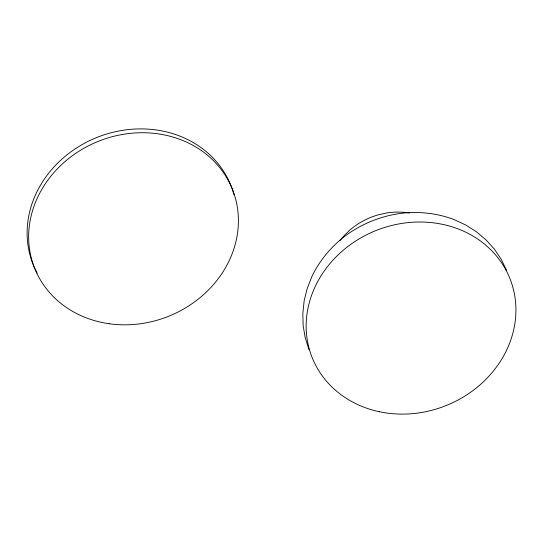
<?xml version="1.0" encoding="UTF-8"?>
<svg xmlns="http://www.w3.org/2000/svg" width="543" height="543" viewBox="0 0 543 543"><rect width="100%" height="100%" fill="white"/><g stroke="black" fill="none" stroke-linecap="round" stroke-linejoin="round"><path stroke-width="0.81" d="M343.576 237.216C330.219 247.812 319.155 261.258 311.831 276.686L307.053 288.971L304.148 300.849L302.811 313.806L303.164 325.78L305.166 337.488L309.035 349.773M343.828 237.006C361.102 223.757 381.946 215.401 403.592 213.039M403.911 213.019C420.9 211.444 438.181 213.521 454.152 219.61L466.091 225.189L476.408 231.759L486.331 240.21L494.347 249.108L500.999 258.95L506.694 270.502M232.798 190.769A106.482 94.278 -21.8 0 1 233.999 194.835M37.168 273.122A106.482 94.278 -21.8 0 1 94.55 138.417A106.482 94.278 -21.8 0 1 232.54 189.969M340.027 240.481A66.551 58.922 -21.8 0 1 343.665 236.117L349.509 230.381A66.551 58.922 -21.8 0 1 378.62 214.75L386.759 212.978A66.551 58.922 -21.8 0 1 409.619 213.019M109.129 323.737A106.482 94.278 -21.8 0 0 234.067 193.797A106.482 94.278 -21.8 0 0 57.388 168.798A106.482 94.278 -21.8 0 0 109.129 323.737M379.252 411.716A106.482 94.278 -21.8 0 0 513.488 289.704A106.482 94.278 -21.8 0 0 340.366 252.766A106.482 94.278 -21.8 0 0 379.252 411.716"/></g></svg>
